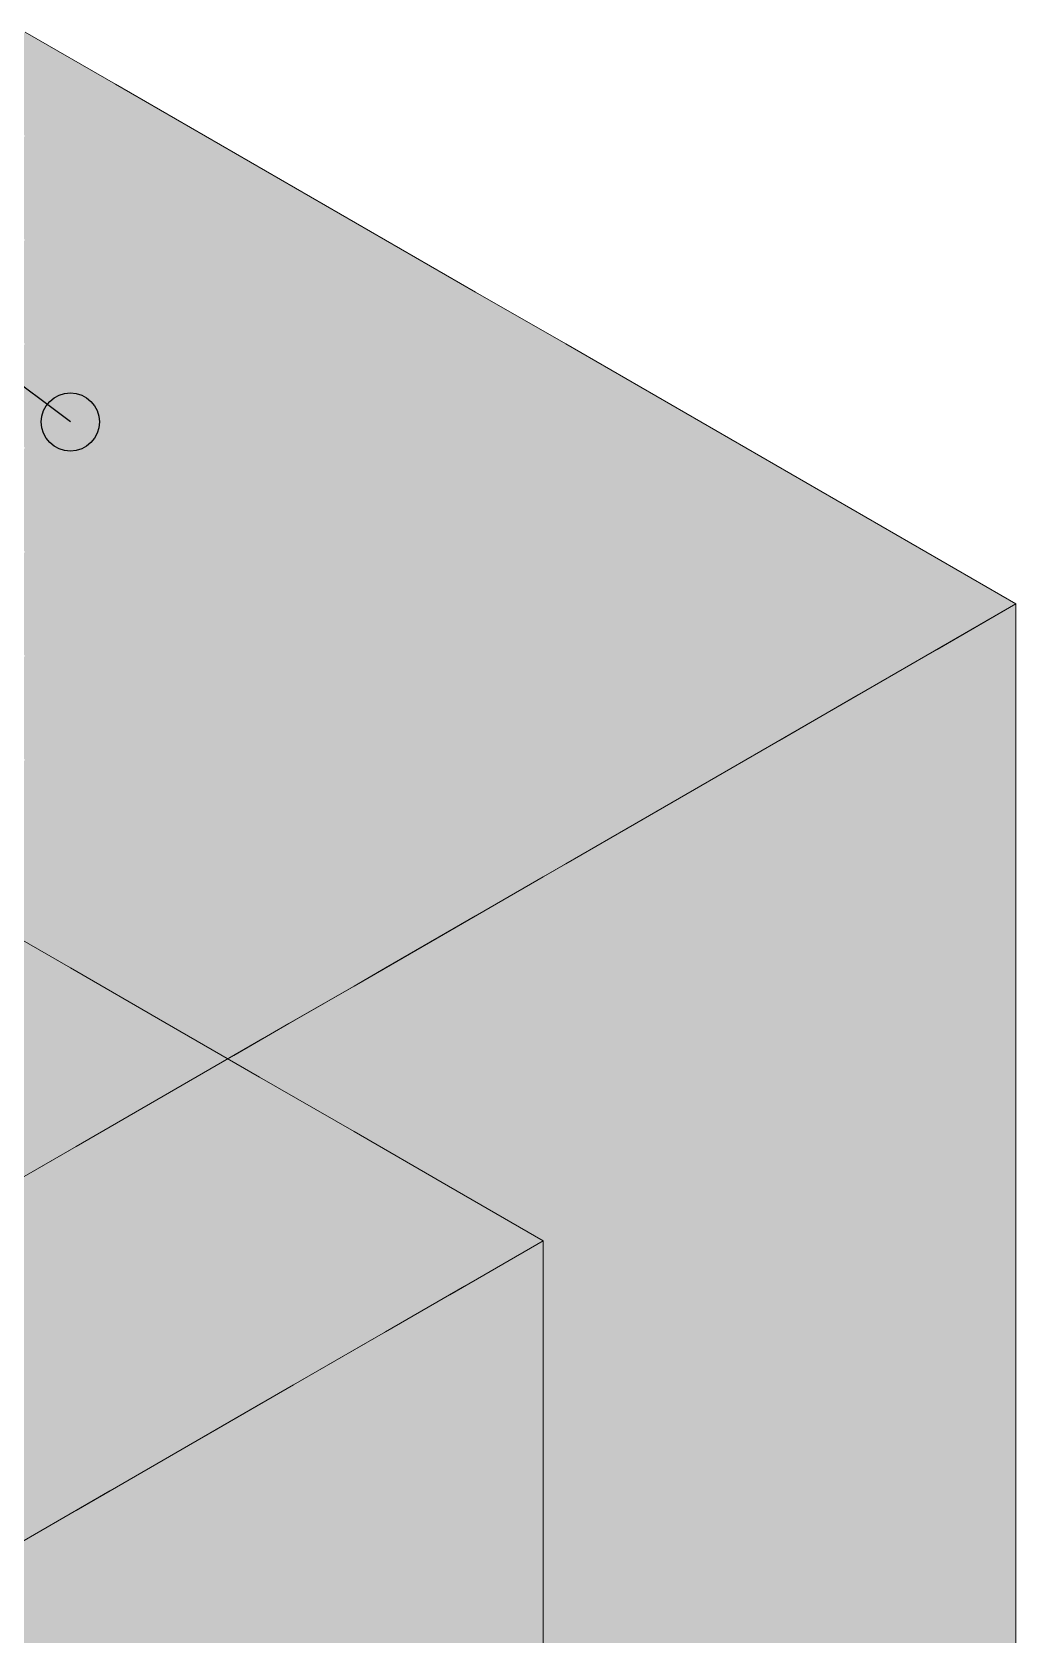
# Model space of a CAD drawing. Header units: metres. Extents: x 349021 to 349543, y 9281040 to 9281959.
# Drawn here: x 349204.1005 to 349204.3708, y 9281044.2117 to 9281044.6521 of the extents above; entities that cross this region are included whole.
import ezdxf

# ---------------------------------------------------------------- set-up
doc = ezdxf.new("R2010")
doc.units = ezdxf.units.M
doc.header["$LTSCALE"] = 0.25
doc.layers.add('ISO-3D', color=7, linetype='CONTINUOUS', lineweight=13)
doc.layers.add('ISO-3D-ARISTAS', color=250, linetype='CONTINUOUS', lineweight=13)
doc.layers.add('LLAMADAS-NUM', color=30, linetype='CONTINUOUS', lineweight=25, true_color=0xc05014)

msp = doc.modelspace()

# ---------------------------------------------------------------- linework, layer by layer
at = {"layer": 'ISO-3D', "true_color": 0xb0aea8}
for points in [[(349204.1234, 9281044.63786), (349204.09865, 9281044.62357), (349204.09865, 9281044.65214), (349204.07391, 9281044.63786)], [(349204.14814, 9281044.62357), (349204.1234, 9281044.60929), (349204.1234, 9281044.63786), (349204.09865, 9281044.62357)], [(349204.1234, 9281044.60929), (349204.09865, 9281044.595), (349204.09865, 9281044.62357), (349204.07391, 9281044.60929)], [(349204.17288, 9281044.60929), (349204.14814, 9281044.595), (349204.14814, 9281044.62357), (349204.1234, 9281044.60929)], [(349204.14814, 9281044.595), (349204.1234, 9281044.58071), (349204.1234, 9281044.60929), (349204.09865, 9281044.595)], [(349204.19763, 9281044.595), (349204.17288, 9281044.58071), (349204.17288, 9281044.60929), (349204.14814, 9281044.595)], [(349204.1234, 9281044.58071), (349204.09865, 9281044.56643), (349204.09865, 9281044.595), (349204.07391, 9281044.58071)], [(349204.17288, 9281044.58071), (349204.14814, 9281044.56643), (349204.14814, 9281044.595), (349204.1234, 9281044.58071)], [(349204.22237, 9281044.58071), (349204.19763, 9281044.56643), (349204.19763, 9281044.595), (349204.17288, 9281044.58071)], [(349204.14814, 9281044.56643), (349204.1234, 9281044.55214), (349204.1234, 9281044.58071), (349204.09865, 9281044.56643)], [(349204.19763, 9281044.56643), (349204.17288, 9281044.55214), (349204.17288, 9281044.58071), (349204.14814, 9281044.56643)], [(349204.24712, 9281044.56643), (349204.22237, 9281044.55214), (349204.22237, 9281044.58071), (349204.19763, 9281044.56643)], [(349204.1234, 9281044.55214), (349204.09865, 9281044.53786), (349204.09865, 9281044.56643), (349204.07391, 9281044.55214)], [(349204.17288, 9281044.55214), (349204.14814, 9281044.53786), (349204.14814, 9281044.56643), (349204.1234, 9281044.55214)], [(349204.22237, 9281044.55214), (349204.19763, 9281044.53786), (349204.19763, 9281044.56643), (349204.17288, 9281044.55214)], [(349204.27186, 9281044.55214), (349204.24712, 9281044.53786), (349204.24712, 9281044.56643), (349204.22237, 9281044.55214)], [(349204.14814, 9281044.53786), (349204.1234, 9281044.52357), (349204.1234, 9281044.55214), (349204.09865, 9281044.53786)], [(349204.19763, 9281044.53786), (349204.17288, 9281044.52357), (349204.17288, 9281044.55214), (349204.14814, 9281044.53786)], [(349204.24712, 9281044.53786), (349204.22237, 9281044.52357), (349204.22237, 9281044.55214), (349204.19763, 9281044.53786)], [(349204.2966, 9281044.53786), (349204.27186, 9281044.52357), (349204.27186, 9281044.55214), (349204.24712, 9281044.53786)], [(349204.1234, 9281044.52357), (349204.09865, 9281044.50929), (349204.09865, 9281044.53786), (349204.07391, 9281044.52357)], [(349204.17288, 9281044.52357), (349204.14814, 9281044.50929), (349204.14814, 9281044.53786), (349204.1234, 9281044.52357)], [(349204.22237, 9281044.52357), (349204.19763, 9281044.50929), (349204.19763, 9281044.53786), (349204.17288, 9281044.52357)], [(349204.27186, 9281044.52357), (349204.24712, 9281044.50929), (349204.24712, 9281044.53786), (349204.22237, 9281044.52357)], [(349204.32135, 9281044.52357), (349204.2966, 9281044.50929), (349204.2966, 9281044.53786), (349204.27186, 9281044.52357)], [(349204.14814, 9281044.50929), (349204.1234, 9281044.495), (349204.1234, 9281044.52357), (349204.09865, 9281044.50929)], [(349204.19763, 9281044.50929), (349204.17288, 9281044.495), (349204.17288, 9281044.52357), (349204.14814, 9281044.50929)], [(349204.24712, 9281044.50929), (349204.22237, 9281044.495), (349204.22237, 9281044.52357), (349204.19763, 9281044.50929)], [(349204.2966, 9281044.50929), (349204.27186, 9281044.495), (349204.27186, 9281044.52357), (349204.24712, 9281044.50929)], [(349204.34609, 9281044.50929), (349204.32135, 9281044.495), (349204.32135, 9281044.52357), (349204.2966, 9281044.50929)], [(349204.1234, 9281044.495), (349204.09865, 9281044.48071), (349204.09865, 9281044.50929), (349204.07391, 9281044.495)], [(349204.17288, 9281044.495), (349204.14814, 9281044.48071), (349204.14814, 9281044.50929), (349204.1234, 9281044.495)], [(349204.22237, 9281044.495), (349204.19763, 9281044.48071), (349204.19763, 9281044.50929), (349204.17288, 9281044.495)], [(349204.27186, 9281044.495), (349204.24712, 9281044.48071), (349204.24712, 9281044.50929), (349204.22237, 9281044.495)], [(349204.32135, 9281044.495), (349204.2966, 9281044.48071), (349204.2966, 9281044.50929), (349204.27186, 9281044.495)], [(349204.37083, 9281044.495), (349204.34609, 9281044.48071), (349204.34609, 9281044.50929), (349204.32135, 9281044.495)], [(349204.14814, 9281044.48071), (349204.1234, 9281044.46643), (349204.1234, 9281044.495), (349204.09865, 9281044.48071)], [(349204.19763, 9281044.48071), (349204.17288, 9281044.46643), (349204.17288, 9281044.495), (349204.14814, 9281044.48071)], [(349204.24712, 9281044.48071), (349204.22237, 9281044.46643), (349204.22237, 9281044.495), (349204.19763, 9281044.48071)], [(349204.2966, 9281044.48071), (349204.27186, 9281044.46643), (349204.27186, 9281044.495), (349204.24712, 9281044.48071)], [(349204.34609, 9281044.48071), (349204.32135, 9281044.46643), (349204.32135, 9281044.495), (349204.2966, 9281044.48071)], [(349204.1234, 9281044.46643), (349204.09865, 9281044.45214), (349204.09865, 9281044.48071), (349204.07391, 9281044.46643)], [(349204.17288, 9281044.46643), (349204.14814, 9281044.45214), (349204.14814, 9281044.48071), (349204.1234, 9281044.46643)], [(349204.22237, 9281044.46643), (349204.19763, 9281044.45214), (349204.19763, 9281044.48071), (349204.17288, 9281044.46643)], [(349204.27186, 9281044.46643), (349204.24712, 9281044.45214), (349204.24712, 9281044.48071), (349204.22237, 9281044.46643)], [(349204.32135, 9281044.46643), (349204.2966, 9281044.45214), (349204.2966, 9281044.48071), (349204.27186, 9281044.46643)], [(349204.14814, 9281044.45214), (349204.1234, 9281044.43786), (349204.1234, 9281044.46643), (349204.09865, 9281044.45214)], [(349204.19763, 9281044.45214), (349204.17288, 9281044.43786), (349204.17288, 9281044.46643), (349204.14814, 9281044.45214)], [(349204.24712, 9281044.45214), (349204.22237, 9281044.43786), (349204.22237, 9281044.46643), (349204.19763, 9281044.45214)], [(349204.2966, 9281044.45214), (349204.27186, 9281044.43786), (349204.27186, 9281044.46643), (349204.24712, 9281044.45214)], [(349204.1234, 9281044.43786), (349204.11474, 9281044.43286), (349204.09865, 9281044.45214), (349204.08999, 9281044.44714)], [(349204.17288, 9281044.43786), (349204.14814, 9281044.42357), (349204.14814, 9281044.45214), (349204.1234, 9281044.43786)], [(349204.22237, 9281044.43786), (349204.19763, 9281044.42357), (349204.19763, 9281044.45214), (349204.17288, 9281044.43786)], [(349204.27186, 9281044.43786), (349204.24712, 9281044.42357), (349204.24712, 9281044.45214), (349204.22237, 9281044.43786)], [(349204.11199, 9281044.43127), (349204.09686, 9281044.42254), (349204.08724, 9281044.44556), (349204.07212, 9281044.43682)], [(349204.11474, 9281044.43286), (349204.11199, 9281044.43127), (349204.08999, 9281044.44714), (349204.08724, 9281044.44556)], [(349204.14814, 9281044.42357), (349204.13948, 9281044.41857), (349204.1234, 9281044.43786), (349204.11474, 9281044.43286)], [(349204.19763, 9281044.42357), (349204.17288, 9281044.40929), (349204.17288, 9281044.43786), (349204.14814, 9281044.42357)], [(349204.24712, 9281044.42357), (349204.22237, 9281044.40929), (349204.22237, 9281044.43786), (349204.19763, 9281044.42357)], [(349204.13948, 9281044.41857), (349204.13673, 9281044.41698), (349204.11474, 9281044.43286), (349204.11199, 9281044.43127)], [(349204.13673, 9281044.41698), (349204.12161, 9281044.40825), (349204.11199, 9281044.43127), (349204.09686, 9281044.42254)], [(349204.17288, 9281044.40929), (349204.16422, 9281044.40429), (349204.14814, 9281044.42357), (349204.13948, 9281044.41857)], [(349204.22237, 9281044.40929), (349204.19763, 9281044.395), (349204.19763, 9281044.42357), (349204.17288, 9281044.40929)], [(349204.12161, 9281044.40825), (349204.10648, 9281044.39952), (349204.09686, 9281044.42254), (349204.08174, 9281044.41381)], [(349204.16147, 9281044.4027), (349204.14635, 9281044.39397), (349204.13673, 9281044.41698), (349204.12161, 9281044.40825)], [(349204.16422, 9281044.40429), (349204.16147, 9281044.4027), (349204.13948, 9281044.41857), (349204.13673, 9281044.41698)], [(349204.10648, 9281044.39952), (349204.08158, 9281044.38515), (349204.08174, 9281044.41381), (349204.05684, 9281044.39943)], [(349204.11103, 9281044.395), (349204.08937, 9281044.3825), (349204.08504, 9281044.41), (349204.06339, 9281044.3975)], [(349204.14635, 9281044.39397), (349204.13123, 9281044.38524), (349204.12161, 9281044.40825), (349204.10648, 9281044.39952)], [(349204.19763, 9281044.395), (349204.18897, 9281044.39), (349204.17288, 9281044.40929), (349204.16422, 9281044.40429)], [(349204.18622, 9281044.38841), (349204.1711, 9281044.37968), (349204.16147, 9281044.4027), (349204.14635, 9281044.39397)], [(349204.18897, 9281044.39), (349204.18622, 9281044.38841), (349204.16422, 9281044.40429), (349204.16147, 9281044.4027)], [(349204.13123, 9281044.38524), (349204.10633, 9281044.37086), (349204.10648, 9281044.39952), (349204.08158, 9281044.38515)], [(349204.13701, 9281044.38), (349204.11536, 9281044.3675), (349204.11103, 9281044.395), (349204.08937, 9281044.3825)], [(349204.1711, 9281044.37968), (349204.15597, 9281044.37095), (349204.14635, 9281044.39397), (349204.13123, 9281044.38524)], [(349204.10633, 9281044.37086), (349204.08143, 9281044.35648), (349204.08158, 9281044.38515), (349204.05668, 9281044.37077)], [(349204.15597, 9281044.37095), (349204.13107, 9281044.35657), (349204.13123, 9281044.38524), (349204.10633, 9281044.37086)], [(349204.11536, 9281044.3675), (349204.0937, 9281044.355), (349204.08937, 9281044.3825), (349204.06772, 9281044.37)], [(349204.16299, 9281044.365), (349204.14134, 9281044.3525), (349204.13701, 9281044.38), (349204.11536, 9281044.3675)], [(349204.13107, 9281044.35657), (349204.10617, 9281044.3422), (349204.10633, 9281044.37086), (349204.08143, 9281044.35648)], [(349204.14134, 9281044.3525), (349204.11969, 9281044.34), (349204.11536, 9281044.3675), (349204.0937, 9281044.355)], [(349204.18897, 9281044.35), (349204.16732, 9281044.3375), (349204.16299, 9281044.365), (349204.14134, 9281044.3525)], [(349204.10617, 9281044.3422), (349204.08127, 9281044.32782), (349204.08143, 9281044.35648), (349204.05653, 9281044.34211)], [(349204.11969, 9281044.34), (349204.09443, 9281044.32542), (349204.0937, 9281044.355), (349204.06845, 9281044.34042)], [(349204.16732, 9281044.3375), (349204.14567, 9281044.325), (349204.14134, 9281044.3525), (349204.11969, 9281044.34)], [(349204.21495, 9281044.335), (349204.1933, 9281044.3225), (349204.18897, 9281044.35), (349204.16732, 9281044.3375)], [(349204.14567, 9281044.325), (349204.12041, 9281044.31042), (349204.11969, 9281044.34), (349204.09443, 9281044.32542)], [(349204.1933, 9281044.3225), (349204.17165, 9281044.31), (349204.16732, 9281044.3375), (349204.14567, 9281044.325)], [(349204.24093, 9281044.32), (349204.21928, 9281044.3075), (349204.21495, 9281044.335), (349204.1933, 9281044.3225)], [(349204.12041, 9281044.31042), (349204.09515, 9281044.29583), (349204.09443, 9281044.32542), (349204.06917, 9281044.31083)], [(349204.17165, 9281044.31), (349204.14639, 9281044.29542), (349204.14567, 9281044.325), (349204.12041, 9281044.31042)], [(349204.21928, 9281044.3075), (349204.19763, 9281044.295), (349204.1933, 9281044.3225), (349204.17165, 9281044.31)], [(349204.14639, 9281044.29542), (349204.12113, 9281044.28083), (349204.12041, 9281044.31042), (349204.09515, 9281044.29583)], [(349204.19763, 9281044.295), (349204.17237, 9281044.28042), (349204.17165, 9281044.31), (349204.14639, 9281044.29542)], [(349204.12113, 9281044.28083), (349204.09587, 9281044.26625), (349204.09515, 9281044.29583), (349204.06989, 9281044.28125)], [(349204.17237, 9281044.28042), (349204.14711, 9281044.26583), (349204.14639, 9281044.29542), (349204.12113, 9281044.28083)], [(349204.14711, 9281044.26583), (349204.12185, 9281044.25125), (349204.12113, 9281044.28083), (349204.09587, 9281044.26625)], [(349204.12185, 9281044.25125), (349204.09659, 9281044.23667), (349204.09587, 9281044.26625), (349204.07061, 9281044.25167)]]:
    msp.add_solid(points, dxfattribs=at)
at = {"layer": 'ISO-3D', "true_color": 0x9e9d98}
for points in [[(349204.1234, 9281044.61286), (349204.09865, 9281044.62714), (349204.1234, 9281044.63786), (349204.09865, 9281044.65214)], [(349204.14814, 9281044.59857), (349204.1234, 9281044.61286), (349204.14814, 9281044.62357), (349204.1234, 9281044.63786)], [(349204.1234, 9281044.58786), (349204.09865, 9281044.60214), (349204.1234, 9281044.61286), (349204.09865, 9281044.62714)], [(349204.17288, 9281044.58429), (349204.14814, 9281044.59857), (349204.17288, 9281044.60929), (349204.14814, 9281044.62357)], [(349204.14814, 9281044.57357), (349204.1234, 9281044.58786), (349204.14814, 9281044.59857), (349204.1234, 9281044.61286)], [(349204.19763, 9281044.57), (349204.17288, 9281044.58429), (349204.19763, 9281044.595), (349204.17288, 9281044.60929)], [(349204.1234, 9281044.56286), (349204.09865, 9281044.57714), (349204.1234, 9281044.58786), (349204.09865, 9281044.60214)], [(349204.17288, 9281044.55929), (349204.14814, 9281044.57357), (349204.17288, 9281044.58429), (349204.14814, 9281044.59857)], [(349204.22237, 9281044.55571), (349204.19763, 9281044.57), (349204.22237, 9281044.58071), (349204.19763, 9281044.595)], [(349204.14814, 9281044.54857), (349204.1234, 9281044.56286), (349204.14814, 9281044.57357), (349204.1234, 9281044.58786)], [(349204.19763, 9281044.545), (349204.17288, 9281044.55929), (349204.19763, 9281044.57), (349204.17288, 9281044.58429)], [(349204.24712, 9281044.54143), (349204.22237, 9281044.55571), (349204.24712, 9281044.56643), (349204.22237, 9281044.58071)], [(349204.1234, 9281044.53786), (349204.09865, 9281044.55214), (349204.1234, 9281044.56286), (349204.09865, 9281044.57714)], [(349204.17288, 9281044.53429), (349204.14814, 9281044.54857), (349204.17288, 9281044.55929), (349204.14814, 9281044.57357)], [(349204.22237, 9281044.53071), (349204.19763, 9281044.545), (349204.22237, 9281044.55571), (349204.19763, 9281044.57)], [(349204.27186, 9281044.52714), (349204.24712, 9281044.54143), (349204.27186, 9281044.55214), (349204.24712, 9281044.56643)], [(349204.14814, 9281044.52357), (349204.1234, 9281044.53786), (349204.14814, 9281044.54857), (349204.1234, 9281044.56286)], [(349204.19763, 9281044.52), (349204.17288, 9281044.53429), (349204.19763, 9281044.545), (349204.17288, 9281044.55929)], [(349204.24712, 9281044.51643), (349204.22237, 9281044.53071), (349204.24712, 9281044.54143), (349204.22237, 9281044.55571)], [(349204.1234, 9281044.50891), (349204.09865, 9281044.5232), (349204.1234, 9281044.53786), (349204.09865, 9281044.55214)], [(349204.2966, 9281044.51286), (349204.27186, 9281044.52714), (349204.2966, 9281044.53786), (349204.27186, 9281044.55214)], [(349204.17288, 9281044.50929), (349204.14814, 9281044.52357), (349204.17288, 9281044.53429), (349204.14814, 9281044.54857)], [(349204.22237, 9281044.50571), (349204.19763, 9281044.52), (349204.22237, 9281044.53071), (349204.19763, 9281044.545)], [(349204.14814, 9281044.49462), (349204.1234, 9281044.50891), (349204.14814, 9281044.52357), (349204.1234, 9281044.53786)], [(349204.27186, 9281044.50214), (349204.24712, 9281044.51643), (349204.27186, 9281044.52714), (349204.24712, 9281044.54143)], [(349204.32135, 9281044.49857), (349204.2966, 9281044.51286), (349204.32135, 9281044.52357), (349204.2966, 9281044.53786)], [(349204.19763, 9281044.495), (349204.17288, 9281044.50929), (349204.19763, 9281044.52), (349204.17288, 9281044.53429)], [(349204.24712, 9281044.49143), (349204.22237, 9281044.50571), (349204.24712, 9281044.51643), (349204.22237, 9281044.53071)], [(349204.2966, 9281044.48786), (349204.27186, 9281044.50214), (349204.2966, 9281044.51286), (349204.27186, 9281044.52714)], [(349204.1234, 9281044.47996), (349204.09865, 9281044.49425), (349204.1234, 9281044.50891), (349204.09865, 9281044.5232)], [(349204.17288, 9281044.48034), (349204.14814, 9281044.49462), (349204.17288, 9281044.50929), (349204.14814, 9281044.52357)], [(349204.34609, 9281044.48429), (349204.32135, 9281044.49857), (349204.34609, 9281044.50929), (349204.32135, 9281044.52357)], [(349204.22237, 9281044.48071), (349204.19763, 9281044.495), (349204.22237, 9281044.50571), (349204.19763, 9281044.52)], [(349204.27186, 9281044.47714), (349204.24712, 9281044.49143), (349204.27186, 9281044.50214), (349204.24712, 9281044.51643)], [(349204.32135, 9281044.47357), (349204.2966, 9281044.48786), (349204.32135, 9281044.49857), (349204.2966, 9281044.51286)], [(349204.14814, 9281044.46568), (349204.1234, 9281044.47996), (349204.14814, 9281044.49462), (349204.1234, 9281044.50891)], [(349204.19763, 9281044.46605), (349204.17288, 9281044.48034), (349204.19763, 9281044.495), (349204.17288, 9281044.50929)], [(349204.37083, 9281044.47), (349204.34609, 9281044.48429), (349204.37083, 9281044.495), (349204.34609, 9281044.50929)], [(349204.24712, 9281044.46643), (349204.22237, 9281044.48071), (349204.24712, 9281044.49143), (349204.22237, 9281044.50571)], [(349204.2966, 9281044.46286), (349204.27186, 9281044.47714), (349204.2966, 9281044.48786), (349204.27186, 9281044.50214)], [(349204.34609, 9281044.45929), (349204.32135, 9281044.47357), (349204.34609, 9281044.48429), (349204.32135, 9281044.49857)], [(349204.1234, 9281044.45102), (349204.09865, 9281044.4653), (349204.1234, 9281044.47996), (349204.09865, 9281044.49425)], [(349204.17288, 9281044.45139), (349204.14814, 9281044.46568), (349204.17288, 9281044.48034), (349204.14814, 9281044.49462)], [(349204.22237, 9281044.45177), (349204.19763, 9281044.46605), (349204.22237, 9281044.48071), (349204.19763, 9281044.495)], [(349204.27186, 9281044.45214), (349204.24712, 9281044.46643), (349204.27186, 9281044.47714), (349204.24712, 9281044.49143)], [(349204.32135, 9281044.44857), (349204.2966, 9281044.46286), (349204.32135, 9281044.47357), (349204.2966, 9281044.48786)], [(349204.24712, 9281044.43748), (349204.22237, 9281044.45177), (349204.24712, 9281044.46643), (349204.22237, 9281044.48071)], [(349204.37083, 9281044.445), (349204.34609, 9281044.45929), (349204.37083, 9281044.47), (349204.34609, 9281044.48429)], [(349204.14814, 9281044.43673), (349204.1234, 9281044.45102), (349204.14814, 9281044.46568), (349204.1234, 9281044.47996)], [(349204.19763, 9281044.43711), (349204.17288, 9281044.45139), (349204.19763, 9281044.46605), (349204.17288, 9281044.48034)], [(349204.2966, 9281044.43786), (349204.27186, 9281044.45214), (349204.2966, 9281044.46286), (349204.27186, 9281044.47714)], [(349204.34609, 9281044.43429), (349204.32135, 9281044.44857), (349204.34609, 9281044.45929), (349204.32135, 9281044.47357)], [(349204.1234, 9281044.42207), (349204.09865, 9281044.43635), (349204.1234, 9281044.45102), (349204.09865, 9281044.4653)], [(349204.17288, 9281044.42244), (349204.14814, 9281044.43673), (349204.17288, 9281044.45139), (349204.14814, 9281044.46568)], [(349204.22237, 9281044.42282), (349204.19763, 9281044.43711), (349204.22237, 9281044.45177), (349204.19763, 9281044.46605)], [(349204.27186, 9281044.4232), (349204.24712, 9281044.43748), (349204.27186, 9281044.45214), (349204.24712, 9281044.46643)], [(349204.32135, 9281044.42357), (349204.2966, 9281044.43786), (349204.32135, 9281044.44857), (349204.2966, 9281044.46286)], [(349204.37083, 9281044.42), (349204.34609, 9281044.43429), (349204.37083, 9281044.445), (349204.34609, 9281044.45929)], [(349204.14814, 9281044.40778), (349204.1234, 9281044.42207), (349204.14814, 9281044.43673), (349204.1234, 9281044.45102)], [(349204.19763, 9281044.40816), (349204.17288, 9281044.42244), (349204.19763, 9281044.43711), (349204.17288, 9281044.45139)], [(349204.24712, 9281044.40853), (349204.22237, 9281044.42282), (349204.24712, 9281044.43748), (349204.22237, 9281044.45177)], [(349204.2966, 9281044.40891), (349204.27186, 9281044.4232), (349204.2966, 9281044.43786), (349204.27186, 9281044.45214)], [(349204.34609, 9281044.40929), (349204.32135, 9281044.42357), (349204.34609, 9281044.43429), (349204.32135, 9281044.44857)], [(349204.17288, 9281044.3935), (349204.14814, 9281044.40778), (349204.17288, 9281044.42244), (349204.14814, 9281044.43673)], [(349204.22237, 9281044.39387), (349204.19763, 9281044.40816), (349204.22237, 9281044.42282), (349204.19763, 9281044.43711)], [(349204.27186, 9281044.39425), (349204.24712, 9281044.40853), (349204.27186, 9281044.4232), (349204.24712, 9281044.43748)], [(349204.32135, 9281044.39462), (349204.2966, 9281044.40891), (349204.32135, 9281044.42357), (349204.2966, 9281044.43786)], [(349204.1234, 9281044.39312), (349204.09865, 9281044.40741), (349204.1234, 9281044.42207), (349204.09865, 9281044.43635)], [(349204.37083, 9281044.395), (349204.34609, 9281044.40929), (349204.37083, 9281044.42), (349204.34609, 9281044.43429)], [(349204.2966, 9281044.37996), (349204.27186, 9281044.39425), (349204.2966, 9281044.40891), (349204.27186, 9281044.4232)], [(349204.34609, 9281044.38034), (349204.32135, 9281044.39462), (349204.34609, 9281044.40929), (349204.32135, 9281044.42357)], [(349204.14814, 9281044.37883), (349204.1234, 9281044.39312), (349204.14814, 9281044.40778), (349204.1234, 9281044.42207)], [(349204.19763, 9281044.37921), (349204.17288, 9281044.3935), (349204.19763, 9281044.40816), (349204.17288, 9281044.42244)], [(349204.24712, 9281044.37959), (349204.22237, 9281044.39387), (349204.24712, 9281044.40853), (349204.22237, 9281044.42282)], [(349204.11103, 9281044.3769), (349204.08504, 9281044.3919), (349204.11103, 9281044.395), (349204.08504, 9281044.41)], [(349204.1234, 9281044.36417), (349204.09865, 9281044.37846), (349204.1234, 9281044.39312), (349204.09865, 9281044.40741)], [(349204.17288, 9281044.36455), (349204.14814, 9281044.37883), (349204.17288, 9281044.3935), (349204.14814, 9281044.40778)], [(349204.22237, 9281044.36492), (349204.19763, 9281044.37921), (349204.22237, 9281044.39387), (349204.19763, 9281044.40816)], [(349204.27186, 9281044.3653), (349204.24712, 9281044.37959), (349204.27186, 9281044.39425), (349204.24712, 9281044.40853)], [(349204.32135, 9281044.36568), (349204.2966, 9281044.37996), (349204.32135, 9281044.39462), (349204.2966, 9281044.40891)], [(349204.37083, 9281044.36605), (349204.34609, 9281044.38034), (349204.37083, 9281044.395), (349204.34609, 9281044.40929)], [(349204.13701, 9281044.3619), (349204.11103, 9281044.3769), (349204.13701, 9281044.38), (349204.11103, 9281044.395)], [(349204.14814, 9281044.34989), (349204.1234, 9281044.36417), (349204.14814, 9281044.37883), (349204.1234, 9281044.39312)], [(349204.19763, 9281044.35026), (349204.17288, 9281044.36455), (349204.19763, 9281044.37921), (349204.17288, 9281044.3935)], [(349204.24712, 9281044.35064), (349204.22237, 9281044.36492), (349204.24712, 9281044.37959), (349204.22237, 9281044.39387)], [(349204.2966, 9281044.35102), (349204.27186, 9281044.3653), (349204.2966, 9281044.37996), (349204.27186, 9281044.39425)], [(349204.34609, 9281044.35139), (349204.32135, 9281044.36568), (349204.34609, 9281044.38034), (349204.32135, 9281044.39462)], [(349204.11103, 9281044.3496), (349204.08504, 9281044.3646), (349204.11103, 9281044.3769), (349204.08504, 9281044.3919)], [(349204.16299, 9281044.3469), (349204.13701, 9281044.3619), (349204.16299, 9281044.365), (349204.13701, 9281044.38)], [(349204.22237, 9281044.33598), (349204.19763, 9281044.35026), (349204.22237, 9281044.36492), (349204.19763, 9281044.37921)], [(349204.27186, 9281044.33635), (349204.24712, 9281044.35064), (349204.27186, 9281044.3653), (349204.24712, 9281044.37959)], [(349204.32135, 9281044.33673), (349204.2966, 9281044.35102), (349204.32135, 9281044.36568), (349204.2966, 9281044.37996)], [(349204.37083, 9281044.33711), (349204.34609, 9281044.35139), (349204.37083, 9281044.36605), (349204.34609, 9281044.38034)], [(349204.1234, 9281044.33523), (349204.09865, 9281044.34951), (349204.1234, 9281044.36417), (349204.09865, 9281044.37846)], [(349204.13701, 9281044.3346), (349204.11103, 9281044.3496), (349204.13701, 9281044.3619), (349204.11103, 9281044.3769)], [(349204.17288, 9281044.3356), (349204.14814, 9281044.34989), (349204.17288, 9281044.36455), (349204.14814, 9281044.37883)], [(349204.11103, 9281044.3223), (349204.08504, 9281044.3373), (349204.11103, 9281044.3496), (349204.08504, 9281044.3646)], [(349204.14814, 9281044.32094), (349204.1234, 9281044.33523), (349204.14814, 9281044.34989), (349204.1234, 9281044.36417)], [(349204.16299, 9281044.3196), (349204.13701, 9281044.3346), (349204.16299, 9281044.3469), (349204.13701, 9281044.3619)], [(349204.18897, 9281044.3319), (349204.16299, 9281044.3469), (349204.18897, 9281044.35), (349204.16299, 9281044.365)], [(349204.19763, 9281044.32132), (349204.17288, 9281044.3356), (349204.19763, 9281044.35026), (349204.17288, 9281044.36455)], [(349204.24712, 9281044.32169), (349204.22237, 9281044.33598), (349204.24712, 9281044.35064), (349204.22237, 9281044.36492)], [(349204.2966, 9281044.32207), (349204.27186, 9281044.33635), (349204.2966, 9281044.35102), (349204.27186, 9281044.3653)], [(349204.34609, 9281044.32244), (349204.32135, 9281044.33673), (349204.34609, 9281044.35139), (349204.32135, 9281044.36568)], [(349204.1234, 9281044.30628), (349204.09865, 9281044.32056), (349204.1234, 9281044.33523), (349204.09865, 9281044.34951)], [(349204.13701, 9281044.3073), (349204.11103, 9281044.3223), (349204.13701, 9281044.3346), (349204.11103, 9281044.3496)], [(349204.17288, 9281044.30665), (349204.14814, 9281044.32094), (349204.17288, 9281044.3356), (349204.14814, 9281044.34989)], [(349204.21495, 9281044.3169), (349204.18897, 9281044.3319), (349204.21495, 9281044.335), (349204.18897, 9281044.35)], [(349204.22237, 9281044.30703), (349204.19763, 9281044.32132), (349204.22237, 9281044.33598), (349204.19763, 9281044.35026)], [(349204.27186, 9281044.30741), (349204.24712, 9281044.32169), (349204.27186, 9281044.33635), (349204.24712, 9281044.35064)], [(349204.32135, 9281044.30778), (349204.2966, 9281044.32207), (349204.32135, 9281044.33673), (349204.2966, 9281044.35102)], [(349204.37083, 9281044.30816), (349204.34609, 9281044.32244), (349204.37083, 9281044.33711), (349204.34609, 9281044.35139)], [(349204.18897, 9281044.3046), (349204.16299, 9281044.3196), (349204.18897, 9281044.3319), (349204.16299, 9281044.3469)], [(349204.11103, 9281044.295), (349204.08504, 9281044.31), (349204.11103, 9281044.3223), (349204.08504, 9281044.3373)], [(349204.14814, 9281044.29199), (349204.1234, 9281044.30628), (349204.14814, 9281044.32094), (349204.1234, 9281044.33523)], [(349204.19763, 9281044.29237), (349204.17288, 9281044.30665), (349204.19763, 9281044.32132), (349204.17288, 9281044.3356)], [(349204.24712, 9281044.29274), (349204.22237, 9281044.30703), (349204.24712, 9281044.32169), (349204.22237, 9281044.33598)], [(349204.2966, 9281044.29312), (349204.27186, 9281044.30741), (349204.2966, 9281044.32207), (349204.27186, 9281044.33635)], [(349204.34609, 9281044.2935), (349204.32135, 9281044.30778), (349204.34609, 9281044.32244), (349204.32135, 9281044.33673)], [(349204.16299, 9281044.2923), (349204.13701, 9281044.3073), (349204.16299, 9281044.3196), (349204.13701, 9281044.3346)], [(349204.21495, 9281044.2896), (349204.18897, 9281044.3046), (349204.21495, 9281044.3169), (349204.18897, 9281044.3319)], [(349204.24093, 9281044.3019), (349204.21495, 9281044.3169), (349204.24093, 9281044.32), (349204.21495, 9281044.335)], [(349204.13701, 9281044.28), (349204.11103, 9281044.295), (349204.13701, 9281044.3073), (349204.11103, 9281044.3223)], [(349204.32135, 9281044.27883), (349204.2966, 9281044.29312), (349204.32135, 9281044.30778), (349204.2966, 9281044.32207)], [(349204.37083, 9281044.27921), (349204.34609, 9281044.2935), (349204.37083, 9281044.30816), (349204.34609, 9281044.32244)], [(349204.1234, 9281044.27733), (349204.09865, 9281044.29162), (349204.1234, 9281044.30628), (349204.09865, 9281044.32056)], [(349204.17288, 9281044.27771), (349204.14814, 9281044.29199), (349204.17288, 9281044.30665), (349204.14814, 9281044.32094)], [(349204.18897, 9281044.2773), (349204.16299, 9281044.2923), (349204.18897, 9281044.3046), (349204.16299, 9281044.3196)], [(349204.22237, 9281044.27808), (349204.19763, 9281044.29237), (349204.22237, 9281044.30703), (349204.19763, 9281044.32132)], [(349204.27186, 9281044.27846), (349204.24712, 9281044.29274), (349204.27186, 9281044.30741), (349204.24712, 9281044.32169)], [(349204.24093, 9281044.2746), (349204.21495, 9281044.2896), (349204.24093, 9281044.3019), (349204.21495, 9281044.3169)], [(349204.11103, 9281044.26687), (349204.08504, 9281044.28187), (349204.11103, 9281044.295), (349204.08504, 9281044.31)], [(349204.14814, 9281044.26305), (349204.1234, 9281044.27733), (349204.14814, 9281044.29199), (349204.1234, 9281044.30628)], [(349204.16299, 9281044.265), (349204.13701, 9281044.28), (349204.16299, 9281044.2923), (349204.13701, 9281044.3073)], [(349204.19763, 9281044.26342), (349204.17288, 9281044.27771), (349204.19763, 9281044.29237), (349204.17288, 9281044.30665)], [(349204.21495, 9281044.2623), (349204.18897, 9281044.2773), (349204.21495, 9281044.2896), (349204.18897, 9281044.3046)], [(349204.24712, 9281044.2638), (349204.22237, 9281044.27808), (349204.24712, 9281044.29274), (349204.22237, 9281044.30703)], [(349204.2966, 9281044.26417), (349204.27186, 9281044.27846), (349204.2966, 9281044.29312), (349204.27186, 9281044.30741)], [(349204.34609, 9281044.26455), (349204.32135, 9281044.27883), (349204.34609, 9281044.2935), (349204.32135, 9281044.30778)], [(349204.1234, 9281044.24838), (349204.09865, 9281044.26267), (349204.1234, 9281044.27733), (349204.09865, 9281044.29162)], [(349204.13701, 9281044.25187), (349204.11103, 9281044.26687), (349204.13701, 9281044.28), (349204.11103, 9281044.295)], [(349204.17288, 9281044.24876), (349204.14814, 9281044.26305), (349204.17288, 9281044.27771), (349204.14814, 9281044.29199)], [(349204.18897, 9281044.25), (349204.16299, 9281044.265), (349204.18897, 9281044.2773), (349204.16299, 9281044.2923)], [(349204.22237, 9281044.24914), (349204.19763, 9281044.26342), (349204.22237, 9281044.27808), (349204.19763, 9281044.29237)], [(349204.27186, 9281044.24951), (349204.24712, 9281044.2638), (349204.27186, 9281044.27846), (349204.24712, 9281044.29274)], [(349204.32135, 9281044.24989), (349204.2966, 9281044.26417), (349204.32135, 9281044.27883), (349204.2966, 9281044.29312)], [(349204.37083, 9281044.25026), (349204.34609, 9281044.26455), (349204.37083, 9281044.27921), (349204.34609, 9281044.2935)], [(349204.24093, 9281044.2473), (349204.21495, 9281044.2623), (349204.24093, 9281044.2746), (349204.21495, 9281044.2896)], [(349204.11103, 9281044.23875), (349204.08504, 9281044.25375), (349204.11103, 9281044.26687), (349204.08504, 9281044.28187)], [(349204.16299, 9281044.23687), (349204.13701, 9281044.25187), (349204.16299, 9281044.265), (349204.13701, 9281044.28)], [(349204.24712, 9281044.23485), (349204.22237, 9281044.24914), (349204.24712, 9281044.2638), (349204.22237, 9281044.27808)], [(349204.2966, 9281044.23523), (349204.27186, 9281044.24951), (349204.2966, 9281044.26417), (349204.27186, 9281044.27846)], [(349204.34609, 9281044.2356), (349204.32135, 9281044.24989), (349204.34609, 9281044.26455), (349204.32135, 9281044.27883)], [(349204.14814, 9281044.2341), (349204.1234, 9281044.24838), (349204.14814, 9281044.26305), (349204.1234, 9281044.27733)], [(349204.19763, 9281044.23447), (349204.17288, 9281044.24876), (349204.19763, 9281044.26342), (349204.17288, 9281044.27771)], [(349204.21495, 9281044.235), (349204.18897, 9281044.25), (349204.21495, 9281044.2623), (349204.18897, 9281044.2773)], [(349204.13701, 9281044.22375), (349204.11103, 9281044.23875), (349204.13701, 9281044.25187), (349204.11103, 9281044.26687)], [(349204.18897, 9281044.22187), (349204.16299, 9281044.23687), (349204.18897, 9281044.25), (349204.16299, 9281044.265)], [(349204.1234, 9281044.21944), (349204.09865, 9281044.23372), (349204.1234, 9281044.24838), (349204.09865, 9281044.26267)], [(349204.17288, 9281044.21981), (349204.14814, 9281044.2341), (349204.17288, 9281044.24876), (349204.14814, 9281044.26305)], [(349204.22237, 9281044.22019), (349204.19763, 9281044.23447), (349204.22237, 9281044.24914), (349204.19763, 9281044.26342)], [(349204.24093, 9281044.22), (349204.21495, 9281044.235), (349204.24093, 9281044.2473), (349204.21495, 9281044.2623)], [(349204.27186, 9281044.22056), (349204.24712, 9281044.23485), (349204.27186, 9281044.24951), (349204.24712, 9281044.2638)], [(349204.32135, 9281044.22094), (349204.2966, 9281044.23523), (349204.32135, 9281044.24989), (349204.2966, 9281044.26417)], [(349204.37083, 9281044.22132), (349204.34609, 9281044.2356), (349204.37083, 9281044.25026), (349204.34609, 9281044.26455)], [(349204.11103, 9281044.21062), (349204.08504, 9281044.22562), (349204.11103, 9281044.23875), (349204.08504, 9281044.25375)], [(349204.16299, 9281044.20875), (349204.13701, 9281044.22375), (349204.16299, 9281044.23687), (349204.13701, 9281044.25187)], [(349204.14814, 9281044.20515), (349204.1234, 9281044.21944), (349204.14814, 9281044.2341), (349204.1234, 9281044.24838)], [(349204.19763, 9281044.20553), (349204.17288, 9281044.21981), (349204.19763, 9281044.23447), (349204.17288, 9281044.24876)], [(349204.21495, 9281044.20687), (349204.18897, 9281044.22187), (349204.21495, 9281044.235), (349204.18897, 9281044.25)], [(349204.24712, 9281044.2059), (349204.22237, 9281044.22019), (349204.24712, 9281044.23485), (349204.22237, 9281044.24914)], [(349204.2966, 9281044.20628), (349204.27186, 9281044.22056), (349204.2966, 9281044.23523), (349204.27186, 9281044.24951)], [(349204.34609, 9281044.20665), (349204.32135, 9281044.22094), (349204.34609, 9281044.2356), (349204.32135, 9281044.24989)], [(349204.13701, 9281044.19562), (349204.11103, 9281044.21062), (349204.13701, 9281044.22375), (349204.11103, 9281044.23875)], [(349204.17288, 9281044.19086), (349204.14814, 9281044.20515), (349204.17288, 9281044.21981), (349204.14814, 9281044.2341)], [(349204.18897, 9281044.19375), (349204.16299, 9281044.20875), (349204.18897, 9281044.22187), (349204.16299, 9281044.23687)], [(349204.22237, 9281044.19124), (349204.19763, 9281044.20553), (349204.22237, 9281044.22019), (349204.19763, 9281044.23447)], [(349204.24093, 9281044.19187), (349204.21495, 9281044.20687), (349204.24093, 9281044.22), (349204.21495, 9281044.235)], [(349204.27186, 9281044.19162), (349204.24712, 9281044.2059), (349204.27186, 9281044.22056), (349204.24712, 9281044.23485)], [(349204.32135, 9281044.19199), (349204.2966, 9281044.20628), (349204.32135, 9281044.22094), (349204.2966, 9281044.23523)], [(349204.37083, 9281044.19237), (349204.34609, 9281044.20665), (349204.37083, 9281044.22132), (349204.34609, 9281044.2356)], [(349204.1234, 9281044.19049), (349204.09865, 9281044.20477), (349204.1234, 9281044.21944), (349204.09865, 9281044.23372)], [(349204.11103, 9281044.1825), (349204.08504, 9281044.1975), (349204.11103, 9281044.21062), (349204.08504, 9281044.22562)], [(349204.16299, 9281044.18062), (349204.13701, 9281044.19562), (349204.16299, 9281044.20875), (349204.13701, 9281044.22375)], [(349204.21495, 9281044.17875), (349204.18897, 9281044.19375), (349204.21495, 9281044.20687), (349204.18897, 9281044.22187)], [(349204.34609, 9281044.17771), (349204.32135, 9281044.19199), (349204.34609, 9281044.20665), (349204.32135, 9281044.22094)], [(349204.14814, 9281044.1762), (349204.1234, 9281044.19049), (349204.14814, 9281044.20515), (349204.1234, 9281044.21944)], [(349204.19763, 9281044.17658), (349204.17288, 9281044.19086), (349204.19763, 9281044.20553), (349204.17288, 9281044.21981)], [(349204.24712, 9281044.17695), (349204.22237, 9281044.19124), (349204.24712, 9281044.2059), (349204.22237, 9281044.22019)], [(349204.2966, 9281044.17733), (349204.27186, 9281044.19162), (349204.2966, 9281044.20628), (349204.27186, 9281044.22056)]]:
    msp.add_solid(points, dxfattribs=at)
at = {"layer": 'ISO-3D', "true_color": 0x8e8d88}
for points in [[(349204.37083, 9281044.47), (349204.34918, 9281044.4575), (349204.37083, 9281044.495), (349204.34918, 9281044.4825)], [(349204.34918, 9281044.4575), (349204.32753, 9281044.445), (349204.34918, 9281044.4825), (349204.32753, 9281044.47)], [(349204.32753, 9281044.445), (349204.30588, 9281044.4325), (349204.32753, 9281044.47), (349204.30588, 9281044.4575)], [(349204.37083, 9281044.445), (349204.34918, 9281044.4325), (349204.37083, 9281044.47), (349204.34918, 9281044.4575)], [(349204.30588, 9281044.4325), (349204.28423, 9281044.42), (349204.30588, 9281044.4575), (349204.28423, 9281044.445)], [(349204.34918, 9281044.4325), (349204.32753, 9281044.42), (349204.34918, 9281044.4575), (349204.32753, 9281044.445)], [(349204.28423, 9281044.42), (349204.26258, 9281044.4075), (349204.28423, 9281044.445), (349204.26258, 9281044.4325)], [(349204.32753, 9281044.42), (349204.30588, 9281044.4075), (349204.32753, 9281044.445), (349204.30588, 9281044.4325)], [(349204.37083, 9281044.42), (349204.34918, 9281044.4075), (349204.37083, 9281044.445), (349204.34918, 9281044.4325)], [(349204.26258, 9281044.4075), (349204.24093, 9281044.395), (349204.26258, 9281044.4325), (349204.24093, 9281044.42)], [(349204.30588, 9281044.4075), (349204.28423, 9281044.395), (349204.30588, 9281044.4325), (349204.28423, 9281044.42)], [(349204.34918, 9281044.4075), (349204.32753, 9281044.395), (349204.34918, 9281044.4325), (349204.32753, 9281044.42)], [(349204.24093, 9281044.395), (349204.21527, 9281044.38019), (349204.24093, 9281044.42), (349204.21527, 9281044.40519)], [(349204.28423, 9281044.395), (349204.26258, 9281044.3825), (349204.28423, 9281044.42), (349204.26258, 9281044.4075)], [(349204.32753, 9281044.395), (349204.30588, 9281044.3825), (349204.32753, 9281044.42), (349204.30588, 9281044.4075)], [(349204.37083, 9281044.395), (349204.34918, 9281044.3825), (349204.37083, 9281044.42), (349204.34918, 9281044.4075)], [(349204.26258, 9281044.3825), (349204.24093, 9281044.37), (349204.26258, 9281044.4075), (349204.24093, 9281044.395)], [(349204.30588, 9281044.3825), (349204.28423, 9281044.37), (349204.30588, 9281044.4075), (349204.28423, 9281044.395)], [(349204.34918, 9281044.3825), (349204.32753, 9281044.37), (349204.34918, 9281044.4075), (349204.32753, 9281044.395)], [(349204.21527, 9281044.38019), (349204.18961, 9281044.36537), (349204.21527, 9281044.40519), (349204.18961, 9281044.39037)], [(349204.24093, 9281044.37), (349204.21527, 9281044.35519), (349204.24093, 9281044.395), (349204.21527, 9281044.38019)], [(349204.28423, 9281044.37), (349204.26258, 9281044.3575), (349204.28423, 9281044.395), (349204.26258, 9281044.3825)], [(349204.32753, 9281044.37), (349204.30588, 9281044.3575), (349204.32753, 9281044.395), (349204.30588, 9281044.3825)], [(349204.37083, 9281044.36605), (349204.34918, 9281044.35355), (349204.37083, 9281044.395), (349204.34918, 9281044.3825)], [(349204.18961, 9281044.36537), (349204.16395, 9281044.35056), (349204.18961, 9281044.39037), (349204.16395, 9281044.37556)], [(349204.21527, 9281044.35519), (349204.18961, 9281044.34037), (349204.21527, 9281044.38019), (349204.18961, 9281044.36537)], [(349204.26258, 9281044.3575), (349204.24093, 9281044.345), (349204.26258, 9281044.3825), (349204.24093, 9281044.37)], [(349204.30588, 9281044.3575), (349204.28423, 9281044.345), (349204.30588, 9281044.3825), (349204.28423, 9281044.37)], [(349204.34918, 9281044.35355), (349204.32753, 9281044.34105), (349204.34918, 9281044.3825), (349204.32753, 9281044.37)], [(349204.16395, 9281044.35056), (349204.13829, 9281044.33574), (349204.16395, 9281044.37556), (349204.13829, 9281044.36074)], [(349204.24093, 9281044.345), (349204.21527, 9281044.33019), (349204.24093, 9281044.37), (349204.21527, 9281044.35519)], [(349204.28423, 9281044.345), (349204.26258, 9281044.3325), (349204.28423, 9281044.37), (349204.26258, 9281044.3575)], [(349204.32753, 9281044.34105), (349204.30588, 9281044.32855), (349204.32753, 9281044.37), (349204.30588, 9281044.3575)], [(349204.37083, 9281044.33711), (349204.34918, 9281044.32461), (349204.37083, 9281044.36605), (349204.34918, 9281044.35355)], [(349204.18961, 9281044.34037), (349204.16395, 9281044.32556), (349204.18961, 9281044.36537), (349204.16395, 9281044.35056)], [(349204.13829, 9281044.33574), (349204.11263, 9281044.32093), (349204.13829, 9281044.36074), (349204.11263, 9281044.34593)], [(349204.26258, 9281044.3325), (349204.24093, 9281044.32), (349204.26258, 9281044.3575), (349204.24093, 9281044.345)], [(349204.30588, 9281044.32855), (349204.28423, 9281044.31605), (349204.30588, 9281044.3575), (349204.28423, 9281044.345)], [(349204.21527, 9281044.33019), (349204.18961, 9281044.31537), (349204.21527, 9281044.35519), (349204.18961, 9281044.34037)], [(349204.34918, 9281044.32461), (349204.32753, 9281044.31211), (349204.34918, 9281044.35355), (349204.32753, 9281044.34105)], [(349204.16395, 9281044.32556), (349204.13829, 9281044.31074), (349204.16395, 9281044.35056), (349204.13829, 9281044.33574)], [(349204.11263, 9281044.32093), (349204.08697, 9281044.30611), (349204.11263, 9281044.34593), (349204.08697, 9281044.33111)], [(349204.24093, 9281044.32), (349204.21527, 9281044.30519), (349204.24093, 9281044.345), (349204.21527, 9281044.33019)], [(349204.28423, 9281044.31605), (349204.26258, 9281044.30355), (349204.28423, 9281044.345), (349204.26258, 9281044.3325)], [(349204.18961, 9281044.31537), (349204.16395, 9281044.30056), (349204.18961, 9281044.34037), (349204.16395, 9281044.32556)], [(349204.32753, 9281044.31211), (349204.30588, 9281044.29961), (349204.32753, 9281044.34105), (349204.30588, 9281044.32855)], [(349204.13829, 9281044.31074), (349204.11263, 9281044.29593), (349204.13829, 9281044.33574), (349204.11263, 9281044.32093)], [(349204.37083, 9281044.30816), (349204.34918, 9281044.29566), (349204.37083, 9281044.33711), (349204.34918, 9281044.32461)], [(349204.26258, 9281044.30355), (349204.24093, 9281044.29105), (349204.26258, 9281044.3325), (349204.24093, 9281044.32)], [(349204.21527, 9281044.30519), (349204.18961, 9281044.29037), (349204.21527, 9281044.33019), (349204.18961, 9281044.31537)], [(349204.30588, 9281044.29961), (349204.28423, 9281044.28711), (349204.30588, 9281044.32855), (349204.28423, 9281044.31605)], [(349204.16395, 9281044.30056), (349204.13829, 9281044.28574), (349204.16395, 9281044.32556), (349204.13829, 9281044.31074)], [(349204.34918, 9281044.29566), (349204.32753, 9281044.28316), (349204.34918, 9281044.32461), (349204.32753, 9281044.31211)], [(349204.11263, 9281044.29593), (349204.08697, 9281044.28111), (349204.11263, 9281044.32093), (349204.08697, 9281044.30611)], [(349204.18961, 9281044.29037), (349204.16395, 9281044.27556), (349204.18961, 9281044.31537), (349204.16395, 9281044.30056)], [(349204.28423, 9281044.28711), (349204.26258, 9281044.27461), (349204.28423, 9281044.31605), (349204.26258, 9281044.30355)], [(349204.13829, 9281044.28574), (349204.11263, 9281044.27093), (349204.13829, 9281044.31074), (349204.11263, 9281044.29593)], [(349204.32753, 9281044.28316), (349204.30588, 9281044.27066), (349204.32753, 9281044.31211), (349204.30588, 9281044.29961)], [(349204.37083, 9281044.27921), (349204.34918, 9281044.26671), (349204.37083, 9281044.30816), (349204.34918, 9281044.29566)], [(349204.16395, 9281044.27556), (349204.13829, 9281044.26074), (349204.16395, 9281044.30056), (349204.13829, 9281044.28574)], [(349204.26258, 9281044.27461), (349204.24093, 9281044.26211), (349204.26258, 9281044.30355), (349204.24093, 9281044.29105)], [(349204.11263, 9281044.27093), (349204.08697, 9281044.25611), (349204.11263, 9281044.29593), (349204.08697, 9281044.28111)], [(349204.30588, 9281044.27066), (349204.28423, 9281044.25816), (349204.30588, 9281044.29961), (349204.28423, 9281044.28711)], [(349204.34918, 9281044.26671), (349204.32753, 9281044.25421), (349204.34918, 9281044.29566), (349204.32753, 9281044.28316)], [(349204.28423, 9281044.25816), (349204.26258, 9281044.24566), (349204.28423, 9281044.28711), (349204.26258, 9281044.27461)], [(349204.13829, 9281044.26074), (349204.11263, 9281044.24593), (349204.13829, 9281044.28574), (349204.11263, 9281044.27093)], [(349204.32753, 9281044.25421), (349204.30588, 9281044.24171), (349204.32753, 9281044.28316), (349204.30588, 9281044.27066)], [(349204.37083, 9281044.25026), (349204.34918, 9281044.23776), (349204.37083, 9281044.27921), (349204.34918, 9281044.26671)], [(349204.26258, 9281044.24566), (349204.24093, 9281044.23316), (349204.26258, 9281044.27461), (349204.24093, 9281044.26211)], [(349204.11263, 9281044.24593), (349204.08697, 9281044.23111), (349204.11263, 9281044.27093), (349204.08697, 9281044.25611)], [(349204.30588, 9281044.24171), (349204.28423, 9281044.22921), (349204.30588, 9281044.27066), (349204.28423, 9281044.25816)], [(349204.34918, 9281044.23776), (349204.32753, 9281044.22526), (349204.34918, 9281044.26671), (349204.32753, 9281044.25421)], [(349204.28423, 9281044.22921), (349204.26258, 9281044.21671), (349204.28423, 9281044.25816), (349204.26258, 9281044.24566)], [(349204.32753, 9281044.22526), (349204.30588, 9281044.21276), (349204.32753, 9281044.25421), (349204.30588, 9281044.24171)], [(349204.37083, 9281044.22132), (349204.34918, 9281044.20882), (349204.37083, 9281044.25026), (349204.34918, 9281044.23776)], [(349204.26258, 9281044.21671), (349204.24093, 9281044.20421), (349204.26258, 9281044.24566), (349204.24093, 9281044.23316)], [(349204.30588, 9281044.21276), (349204.28423, 9281044.20026), (349204.30588, 9281044.24171), (349204.28423, 9281044.22921)], [(349204.34918, 9281044.20882), (349204.32753, 9281044.19632), (349204.34918, 9281044.23776), (349204.32753, 9281044.22526)], [(349204.28423, 9281044.20026), (349204.26258, 9281044.18776), (349204.28423, 9281044.22921), (349204.26258, 9281044.21671)], [(349204.32753, 9281044.19632), (349204.30588, 9281044.18382), (349204.32753, 9281044.22526), (349204.30588, 9281044.21276)], [(349204.37083, 9281044.19237), (349204.34918, 9281044.17987), (349204.37083, 9281044.22132), (349204.34918, 9281044.20882)], [(349204.26258, 9281044.18776), (349204.24093, 9281044.17526), (349204.26258, 9281044.21671), (349204.24093, 9281044.20421)], [(349204.30588, 9281044.18382), (349204.28423, 9281044.17132), (349204.30588, 9281044.21276), (349204.28423, 9281044.20026)]]:
    msp.add_solid(points, dxfattribs=at)
at = {"layer": 'ISO-3D-ARISTAS', "color": 250}
for p, q in [((349204.09865, 9281044.65214), (349204.1234, 9281044.63786)), ((349204.09865, 9281044.65214), (349204.1234, 9281044.63786)), ((349204.1234, 9281044.63786), (349204.14814, 9281044.62357)), ((349204.1234, 9281044.63786), (349204.14814, 9281044.62357)), ((349204.14814, 9281044.62357), (349204.17288, 9281044.60929)), ((349204.14814, 9281044.62357), (349204.17288, 9281044.60929)), ((349204.17288, 9281044.60929), (349204.19763, 9281044.595)), ((349204.17288, 9281044.60929), (349204.19763, 9281044.595)), ((349204.19763, 9281044.595), (349204.22237, 9281044.58071)), ((349204.19763, 9281044.595), (349204.22237, 9281044.58071)), ((349204.22237, 9281044.58071), (349204.24712, 9281044.56643)), ((349204.22237, 9281044.58071), (349204.24712, 9281044.56643)), ((349204.24712, 9281044.56643), (349204.27186, 9281044.55214)), ((349204.24712, 9281044.56643), (349204.27186, 9281044.55214)), ((349204.27186, 9281044.55214), (349204.2966, 9281044.53786)), ((349204.27186, 9281044.55214), (349204.2966, 9281044.53786)), ((349204.2966, 9281044.53786), (349204.32135, 9281044.52357)), ((349204.2966, 9281044.53786), (349204.32135, 9281044.52357)), ((349204.32135, 9281044.52357), (349204.34609, 9281044.50929)), ((349204.32135, 9281044.52357), (349204.34609, 9281044.50929)), ((349204.34609, 9281044.50929), (349204.37083, 9281044.495)), ((349204.34609, 9281044.50929), (349204.37083, 9281044.495)), ((349204.37083, 9281044.495), (349204.34609, 9281044.48071)), ((349204.34918, 9281044.4825), (349204.37083, 9281044.495)), ((349204.37083, 9281044.495), (349204.37083, 9281044.47)), ((349204.37083, 9281044.495), (349204.37083, 9281044.47)), ((349204.34609, 9281044.48071), (349204.32135, 9281044.46643)), ((349204.32753, 9281044.47), (349204.34918, 9281044.4825)), ((349204.30588, 9281044.4575), (349204.32753, 9281044.47)), ((349204.37083, 9281044.47), (349204.37083, 9281044.445)), ((349204.37083, 9281044.47), (349204.37083, 9281044.445)), ((349204.32135, 9281044.46643), (349204.2966, 9281044.45214)), ((349204.28423, 9281044.445), (349204.30588, 9281044.4575)), ((349204.2966, 9281044.45214), (349204.27186, 9281044.43786)), ((349204.26258, 9281044.4325), (349204.28423, 9281044.445)), ((349204.37083, 9281044.445), (349204.37083, 9281044.42)), ((349204.37083, 9281044.445), (349204.37083, 9281044.42)), ((349204.27186, 9281044.43786), (349204.24712, 9281044.42357)), ((349204.24093, 9281044.42), (349204.26258, 9281044.4325)), ((349204.24712, 9281044.42357), (349204.22237, 9281044.40929)), ((349204.21527, 9281044.40519), (349204.24093, 9281044.42)), ((349204.37083, 9281044.42), (349204.37083, 9281044.395)), ((349204.37083, 9281044.42), (349204.37083, 9281044.395)), ((349204.08504, 9281044.41), (349204.11103, 9281044.395)), ((349204.08504, 9281044.41), (349204.11103, 9281044.395)), ((349204.22237, 9281044.40929), (349204.19763, 9281044.395)), ((349204.18961, 9281044.39037), (349204.21527, 9281044.40519)), ((349204.11103, 9281044.395), (349204.13701, 9281044.38)), ((349204.11103, 9281044.395), (349204.13701, 9281044.38)), ((349204.19763, 9281044.395), (349204.18897, 9281044.39)), ((349204.37083, 9281044.395), (349204.37083, 9281044.36605)), ((349204.37083, 9281044.395), (349204.37083, 9281044.36605)), ((349204.16395, 9281044.37556), (349204.18961, 9281044.39037)), ((349204.18622, 9281044.38841), (349204.1711, 9281044.37968)), ((349204.18897, 9281044.39), (349204.18622, 9281044.38841)), ((349204.13701, 9281044.38), (349204.16299, 9281044.365)), ((349204.13701, 9281044.38), (349204.16299, 9281044.365)), ((349204.1711, 9281044.37968), (349204.15597, 9281044.37095)), ((349204.13829, 9281044.36074), (349204.16395, 9281044.37556)), ((349204.15597, 9281044.37095), (349204.13107, 9281044.35657)), ((349204.37083, 9281044.36605), (349204.37083, 9281044.33711)), ((349204.37083, 9281044.36605), (349204.37083, 9281044.33711)), ((349204.16299, 9281044.365), (349204.18897, 9281044.35)), ((349204.16299, 9281044.365), (349204.18897, 9281044.35)), ((349204.11263, 9281044.34593), (349204.13829, 9281044.36074)), ((349204.13107, 9281044.35657), (349204.10617, 9281044.3422)), ((349204.18897, 9281044.35), (349204.21495, 9281044.335)), ((349204.18897, 9281044.35), (349204.21495, 9281044.335)), ((349204.08697, 9281044.33111), (349204.11263, 9281044.34593)), ((349204.10617, 9281044.3422), (349204.08127, 9281044.32782)), ((349204.37083, 9281044.33711), (349204.37083, 9281044.30816)), ((349204.37083, 9281044.33711), (349204.37083, 9281044.30816)), ((349204.21495, 9281044.335), (349204.24093, 9281044.32)), ((349204.21495, 9281044.335), (349204.24093, 9281044.32)), ((349204.24093, 9281044.32), (349204.21527, 9281044.30519)), ((349204.24093, 9281044.32), (349204.21928, 9281044.3075)), ((349204.24093, 9281044.29105), (349204.24093, 9281044.32)), ((349204.24093, 9281044.32), (349204.24093, 9281044.3019)), ((349204.21527, 9281044.30519), (349204.18961, 9281044.29037)), ((349204.21928, 9281044.3075), (349204.19763, 9281044.295)), ((349204.37083, 9281044.30816), (349204.37083, 9281044.27921)), ((349204.37083, 9281044.30816), (349204.37083, 9281044.27921)), ((349204.24093, 9281044.3019), (349204.24093, 9281044.2746)), ((349204.19763, 9281044.295), (349204.17237, 9281044.28042)), ((349204.18961, 9281044.29037), (349204.16395, 9281044.27556)), ((349204.24093, 9281044.26211), (349204.24093, 9281044.29105)), ((349204.17237, 9281044.28042), (349204.14711, 9281044.26583)), ((349204.37083, 9281044.27921), (349204.37083, 9281044.25026)), ((349204.37083, 9281044.27921), (349204.37083, 9281044.25026)), ((349204.16395, 9281044.27556), (349204.13829, 9281044.26074)), ((349204.24093, 9281044.2746), (349204.24093, 9281044.2473)), ((349204.14711, 9281044.26583), (349204.12185, 9281044.25125)), ((349204.13829, 9281044.26074), (349204.11263, 9281044.24593)), ((349204.24093, 9281044.23316), (349204.24093, 9281044.26211)), ((349204.12185, 9281044.25125), (349204.09659, 9281044.23667)), ((349204.24093, 9281044.2473), (349204.24093, 9281044.22)), ((349204.37083, 9281044.25026), (349204.37083, 9281044.22132)), ((349204.37083, 9281044.25026), (349204.37083, 9281044.22132)), ((349204.11263, 9281044.24593), (349204.08697, 9281044.23111)), ((349204.24093, 9281044.20421), (349204.24093, 9281044.23316)), ((349204.37083, 9281044.22132), (349204.37083, 9281044.19237)), ((349204.37083, 9281044.22132), (349204.37083, 9281044.19237)), ((349204.24093, 9281044.22), (349204.24093, 9281044.19187))]:
    msp.add_line(p, q, dxfattribs=at)
at = {"layer": 'LLAMADAS-NUM'}
msp.add_line((349204.11103, 9281044.545), (349203.98303, 9281044.641), dxfattribs=at)
msp.add_circle((349204.11103, 9281044.545), 0.008, dxfattribs=at)

doc.saveas('drawing.dxf')
